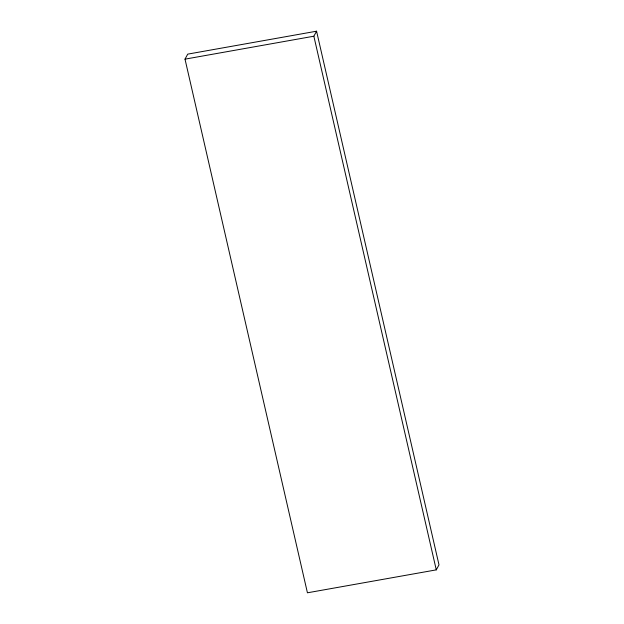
<?xml version="1.0" encoding="UTF-8"?>
<svg xmlns="http://www.w3.org/2000/svg" width="624" height="624" viewBox="0 0 624 624"><rect width="100%" height="100%" fill="white"/><g stroke="black" fill="none" stroke-linecap="round" stroke-linejoin="round"><path stroke-width="0.94" d="M185.008 59.147L187.723 54.132L316.571 31.2L438.992 564.853L436.277 569.868L307.429 592.8L185.008 59.147L313.856 36.215L316.571 31.2M313.856 36.215L436.277 569.868"/></g></svg>
